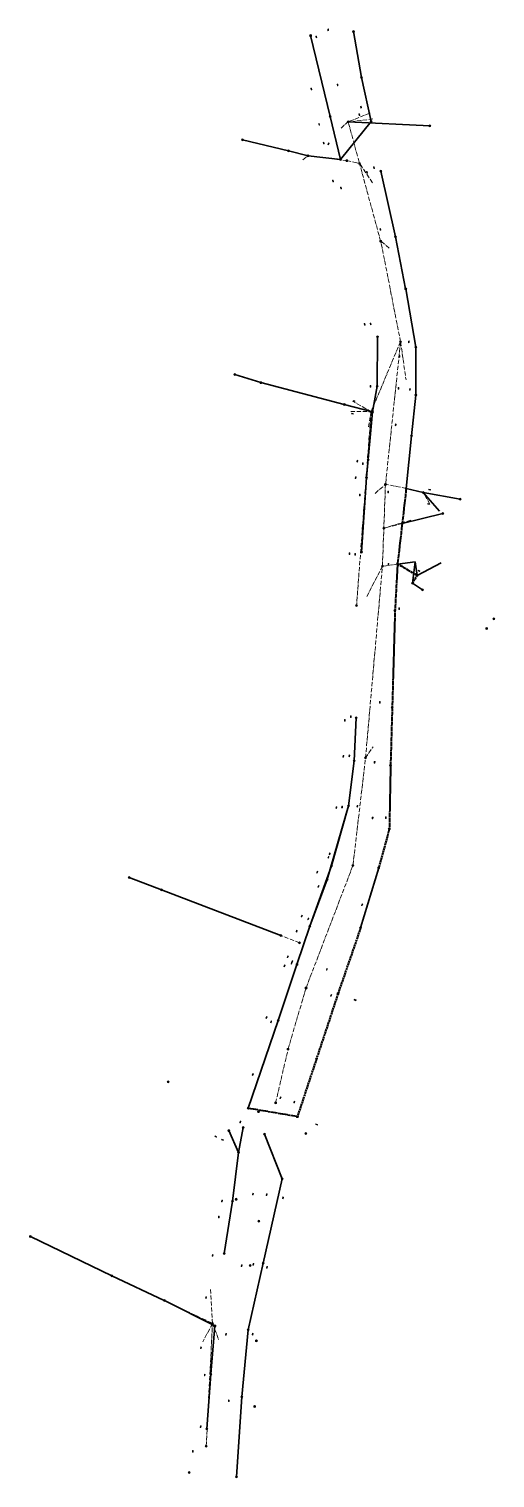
# Model space of a CAD drawing. Header units: metres. Extents: x 105014 to 106175, y 111717 to 118146.
# Drawn here: x 105729 to 106013, y 114324 to 115208 of the extents above; entities that cross this region are included whole.
import ezdxf

# ---------------------------------------------------------------- set-up
doc = ezdxf.new("R2010")
doc.units = ezdxf.units.M
doc.linetypes.add('DASHDOT', pattern=[3.556, 2.54, -0.508, 0, -0.508])
doc.linetypes.add('DASHED', pattern=[1.524, 1.27, -0.254])
for name, color, linetype, lineweight in [('35-RH-PLUV-COLECTOR', 96, 'CONTINUOUS', 30), ('35-RH-PLUV-INTERCEPTOR', 3, 'DASHED', 40), ('35-RH-PLUV-NODOS', 94, 'CONTINUOUS', 13), ('35-RH-PLUV-RETIRO', 8, 'DASHDOT', 13)]:
    doc.layers.add(name, color=color, linetype=linetype, lineweight=lineweight)

# ---------------------------------------------------------------- blocks, each defined once
blk = doc.blocks.new('POZO_PLUV')
for p, q in [((-0.42, -0.42), (0.42, 0.42)), ((-0.42, 0.42), (0.42, -0.42))]:
    blk.add_line(p, q)
blk.add_circle((0, 0), 0.6)
blk = doc.blocks.new('SUMIDERO')
for p, q in [((-0.25, -0.2), (-0.25, 0.2)), ((0, -0.2), (0, 0.2)), ((0.25, -0.2), (0.25, 0.2))]:
    blk.add_line(p, q)
blk.add_lwpolyline([(-0.5, -0.2), (0.5, -0.2), (0.5, 0.2), (-0.5, 0.2)], close=True)

msp = doc.modelspace()

# ---------------------------------------------------------------- linework, layer by layer
at = {"layer": '35-RH-PLUV-COLECTOR'}
for points in [[(105900.5608, 115203.9791), (105912.4167, 115154.7039)], [(105900.5608, 115203.9791), (105912.4167, 115154.7039)], [(105926.7314, 115206.4318), (105931.5493, 115178.5145)], [(105926.7314, 115206.4318), (105931.5493, 115178.5145)], [(105931.5493, 115178.5145), (105937.4687, 115151.5738)], [(105931.5493, 115178.5145), (105937.4687, 115151.5738)], [(105912.4167, 115154.7039), (105918.7617, 115128.4717)], [(105912.4167, 115154.7039), (105918.7617, 115128.4717)], [(105937.4687, 115151.5738), (105918.7709, 115128.4579)], [(105937.4687, 115151.5738), (105918.7709, 115128.4579)], [(105973.2777, 115148.8655), (105923.474, 115151.435)], [(105887.004, 115133.635), (105858.918, 115140.381)], [(105899.12, 115130.65), (105887.004, 115133.635)], [(105918.7709, 115128.4579), (105899.12, 115130.65)], [(105918.7709, 115128.4579), (105899.12, 115130.65)], [(105943.3201, 115121.2843), (105952.2468, 115081.1688)], [(105943.3201, 115121.2843), (105952.2468, 115081.1688)], [(105952.2468, 115081.1688), (105958.512, 115049.4829)], [(105952.2468, 115081.1688), (105958.512, 115049.4829)], [(105958.5346, 115049.488), (105964.7128, 115013.8068)], [(105958.5346, 115049.488), (105964.7128, 115013.8068)], [(105941.4138, 115020.219), (105941.1647, 114990.0356)], [(105941.4138, 115020.219), (105941.1647, 114990.0356)], [(105964.7128, 115013.8068), (105964.684, 114984.6783)], [(105964.7128, 115013.8068), (105964.684, 114984.6783)], [(105870.137, 114992.214), (105854.262, 114997.136)], [(105921.1026, 114978.7939), (105870.137, 114992.214)], [(105941.1664, 114989.9825), (105938.2369, 114974.3302)], [(105941.1664, 114989.9825), (105938.2369, 114974.3302)], [(105921.1, 114978.83), (105938.2644, 114974.3238)], [(105921.1, 114978.83), (105938.2644, 114974.3238)], [(105964.684, 114984.6783), (105962.1141, 114959.7656)], [(105964.684, 114984.6783), (105962.1141, 114959.7656)], [(105938.2644, 114974.3238), (105934.6305, 114934.2422)], [(105938.2644, 114974.3238), (105934.6305, 114934.2422)], [(105962.1141, 114959.7656), (105958.8618, 114927.6617)], [(105962.1141, 114959.7656), (105958.8618, 114927.6617)], [(105934.6305, 114934.2422), (105931.6452, 114888.8601)], [(105934.6305, 114934.2422), (105931.6452, 114888.8601)], [(105991.807, 114921.157), (105969.2352, 114925.1739), (105958.8618, 114927.6617)], [(105979.1864, 114913.8701), (105969.2352, 114925.1739)], [(105981.1617, 114912.4145), (105956.3859, 114906.1999)], [(105964.2766, 114882.9274), (105953.6232, 114881.4584)], [(105962.7199, 114869.8595), (105964.2766, 114882.9274)], [(105965.5444, 114874.6184), (105964.2766, 114882.9274)], [(105980.2173, 114882.3273), (105965.5444, 114874.6184)], [(105962.7199, 114869.8595), (105968.827, 114865.802)], [(105928.3546, 114787.6686), (105927.0454, 114761.5112)], [(105928.3546, 114787.6686), (105927.0454, 114761.5112)], [(105927.0454, 114761.5112), (105923.5783, 114733.8904)], [(105927.0454, 114761.5112), (105923.5783, 114733.8904)], [(105923.5783, 114733.8904), (105910.6003, 114688.9404)], [(105923.5783, 114733.8904), (105913.326, 114697.2996)], [(105913.326, 114697.2996), (105900, 114660.527)], [(105942.056, 114696.0486), (105931.0398, 114659.4867)], [(105942.056, 114696.0486), (105931.0398, 114659.4867)], [(105809.5297, 114682.7219), (105789.823, 114690.281)], [(105910.6003, 114688.9404), (105900, 114660.527)], [(105882.3534, 114654.7881), (105882.3534, 114654.7881), (105809.5123, 114682.6762)], [(105899.9933, 114660.5084), (105892.2176, 114637.0581)], [(105899.9933, 114660.5084), (105892.2176, 114637.0581)], [(105892.2176, 114637.0581), (105880.7706, 114603.0429)], [(105892.2176, 114637.0581), (105880.7706, 114603.0429)], [(105880.7706, 114603.0429), (105862.4946, 114549.3813)], [(105880.7706, 114603.0429), (105862.4946, 114549.3813)], [(105856.5287, 114522.5009), (105850.5576, 114535.7332)], [(105856.5287, 114522.5009), (105859.4629, 114537.6372)], [(105883.1681, 114506.4099), (105872.4756, 114533.5995)], [(105883.1681, 114506.4099), (105872.4756, 114533.5995)], [(105852.9574, 114492.7667), (105856.5287, 114522.5009)], [(105852.9574, 114492.7667), (105856.5287, 114522.5009)], [(105871.5639, 114454.9284), (105883.1681, 114506.4099)], [(105871.5639, 114454.9284), (105883.1681, 114506.4099)], [(105847.8406, 114460.8244), (105852.9574, 114492.7667)], [(105847.8406, 114460.8244), (105852.9574, 114492.7667)], [(105729.541, 114471.11), (105779.221, 114447.149)], [(105862.4308, 114414.2463), (105871.5639, 114454.9284)], [(105862.4308, 114414.2463), (105871.5639, 114454.9284)], [(105779.221, 114447.149), (105811.2825, 114432.0072)], [(105842.1981, 114416.5642), (105811.3263, 114432.0999)], [(105842.1981, 114416.5642), (105811.3263, 114432.0999)], [(105839.6982, 114387.0608), (105842.1981, 114416.5642)], [(105839.6982, 114387.0608), (105842.1981, 114416.5642)], [(105858.5492, 114373.296), (105862.424, 114414.2469)], [(105858.5492, 114373.296), (105862.424, 114414.2469)], [(105837.1396, 114353.8005), (105839.6982, 114387.0608)], [(105837.1396, 114353.8005), (105839.6982, 114387.0608)], [(105855.27, 114324.45), (105858.5492, 114373.296)], [(105855.27, 114324.45), (105858.5492, 114373.296)]]:
    msp.add_lwpolyline(points, dxfattribs=at)
at = {"layer": '35-RH-PLUV-INTERCEPTOR'}
for points in [[(105958.8618, 114927.6617), (105956.3859, 114906.1999)], [(105958.8618, 114927.6617), (105956.3859, 114906.1999)], [(105956.3859, 114906.1999), (105953.557, 114881.6788)], [(105956.3859, 114906.1999), (105953.557, 114881.6788)], [(105953.557, 114881.6788), (105951.995, 114853.1628)], [(105953.557, 114881.6788), (105951.995, 114853.1628)], [(105953.557, 114881.6788), (105965.5444, 114874.6184)], [(105962.7512, 114869.8404), (105965.5444, 114874.6184)], [(105951.995, 114853.1628), (105950.3013, 114793.9606)], [(105951.995, 114853.1628), (105950.3013, 114793.9606)], [(105950.277, 114793.111), (105949.2925, 114758.7001)], [(105950.277, 114793.111), (105949.2925, 114758.7001)], [(105949.2925, 114758.7001), (105948.5411, 114719.9131)], [(105949.2925, 114758.7001), (105948.5411, 114719.9131)], [(105948.5411, 114719.9131), (105942.056, 114696.0486)], [(105948.5411, 114719.9131), (105942.056, 114696.0486)], [(105931.0398, 114659.4867), (105917.2412, 114619.3573)], [(105931.0398, 114659.4867), (105917.2412, 114619.3573)], [(105917.231, 114619.3258), (105904.1043, 114579.5991)], [(105917.231, 114619.3258), (105904.1043, 114579.5991)], [(105904.1043, 114579.5991), (105892.4377, 114544.2669)], [(105904.1043, 114579.5991), (105892.4377, 114544.2669)], [(105892.4377, 114544.2669), (105862.4946, 114549.3813)], [(105892.4377, 114544.2669), (105862.4946, 114549.3813)]]:
    msp.add_lwpolyline(points, dxfattribs=at)
at = {"layer": '35-RH-PLUV-RETIRO'}
for points in [[(105924.2631, 115151.751), (105937.1095, 115156.8951)], [(105919.0939, 115147.5823), (105922.7924, 115150.9271)], [(105930.1286, 115126.8217), (105923.6959, 115150.6145)], [(105938.5022, 115153.1383), (105924.2712, 115151.379)], [(105895.8692, 115128.1278), (105898.9895, 115130.7798)], [(105922.6096, 115127.695), (105922.6096, 115127.695), (105899.12, 115130.65)], [(105922.6096, 115127.695), (105930.345, 115126.032)], [(105943.2668, 115078.577), (105930.345, 115126.032)], [(105938.1912, 115114.2201), (105930.345, 115126.032)], [(105955.4161, 115017.1828), (105943.4434, 115078.0606)], [(105943.7067, 115078.3153), (105948.7222, 115074.1931)], [(105955.4161, 115017.1828), (105937.4317, 114974.4942), (105928.5583, 114856.1917)], [(105946.325, 114930.9169), (105955.4161, 115017.1828)], [(105955.4161, 115017.1828), (105958.745, 114993.896)], [(105935.948, 114965.2132), (105937.4317, 114974.4942), (105921.1026, 114978.7939)], [(105937.4317, 114974.4942), (105926.1695, 114980.924)], [(105925.0505, 114974.6625), (105937.4317, 114974.4942)], [(105939.8555, 114924.6545), (105946.2021, 114930.1641)], [(105946.2021, 114930.1641), (105944.3431, 114880.1789)], [(105958.8618, 114927.6617), (105946.2021, 114930.1641)], [(105973.3465, 114918.1326), (105969.2352, 114925.1739)], [(105961.6153, 114908.2954), (105945.2066, 114903.3957)], [(105956.3859, 114906.1999), (105945.2066, 114903.3957)], [(105879.209, 114552.734), (105886.738, 114585.429), (105897.7352, 114622.7895), (105926.3569, 114697.6139), (105934.0422, 114763.2123), (105944.3431, 114880.1789), (105944.3431, 114880.1789)], [(105944.3431, 114880.1789), (105934.612, 114861.3337)], [(105953.6232, 114881.4584), (105944.3431, 114880.1789)], [(105934.0422, 114763.2123), (105938.636, 114769.9554)], [(105893.756, 114650.4143), (105882.3534, 114654.7881)], [(105839.4827, 114438.8467), (105840.6676, 114418.1295)], [(105811.2825, 114432.0072), (105840.6676, 114418.1295)], [(105840.6676, 114418.1295), (105834.793, 114406.9282)], [(105836.8376, 114343.2195), (105840.6676, 114418.1295)], [(105840.6676, 114418.1295), (105844.4869, 114408.1138)]]:
    msp.add_lwpolyline(points, dxfattribs=at)

# ---------------------------------------------------------------- block references
at = {"layer": '35-RH-PLUV-NODOS'}
for name, p, rotation in [('SUMIDERO', (105911.2366, 115207.527), 99.8), ('SUMIDERO', (105911.2366, 115207.527), 99.8), ('SUMIDERO', (105911.2366, 115207.527), 99.8), ('POZO_PLUV', (105926.7314, 115206.4318), 189.5), ('POZO_PLUV', (105926.7314, 115206.4318), 189.5), ('POZO_PLUV', (105926.7314, 115206.4318), 275), ('POZO_PLUV', (105926.7314, 115206.4318), 275), ('POZO_PLUV', (105900.5608, 115203.9791), 193.3), ('POZO_PLUV', (105900.5608, 115203.9791), 193.3), ('POZO_PLUV', (105900.5547, 115204.0046), 275), ('POZO_PLUV', (105900.5547, 115204.0046), 275), ('SUMIDERO', (105904.0278, 115203.229), 100.6), ('SUMIDERO', (105904.0546, 115203.233), 101.6), ('SUMIDERO', (105904.0546, 115203.233), 101.6), ('SUMIDERO', (105901.0011, 115171.4298), 101.6), ('SUMIDERO', (105916.9719, 115173.9052), 278), ('SUMIDERO', (105916.9719, 115173.9052), 278), ('SUMIDERO', (105916.9719, 115173.9052), 278), ('POZO_PLUV', (105931.5493, 115178.5145), 275), ('POZO_PLUV', (105931.5493, 115178.5145), 275), ('POZO_PLUV', (105912.4167, 115154.7039), 275), ('POZO_PLUV', (105912.4167, 115154.7039), 275), ('SUMIDERO', (105930.3089, 115155.786), 104), ('SUMIDERO', (105930.3089, 115155.786), 104), ('SUMIDERO', (105930.3089, 115155.786), 104), ('SUMIDERO', (105931.2744, 115160.3253), 282.1), ('SUMIDERO', (105931.2698, 115160.3364), 281.1), ('SUMIDERO', (105931.2698, 115160.3364), 281.1), ('SUMIDERO', (105905.7417, 115149.8107), 283.3), ('SUMIDERO', (105905.7417, 115149.8107), 283.3), ('POZO_PLUV', (105937.4687, 115151.5738), 275), ('POZO_PLUV', (105937.4687, 115151.5738), 275), ('POZO_PLUV', (105973.2777, 115148.8655), 250), ('POZO_PLUV', (105858.918, 115140.381), 250), ('SUMIDERO', (105908.4238, 115138.4353), 283.3), ('SUMIDERO', (105911.4288, 115137.9371), 253.7), ('SUMIDERO', (105911.4288, 115137.9371), 253.7), ('SUMIDERO', (105911.4288, 115137.9371), 253.7), ('POZO_PLUV', (105887.004, 115133.635), 250), ('POZO_PLUV', (105898.9207, 115130.7213), 275), ('POZO_PLUV', (105898.9207, 115130.7213), 275), ('POZO_PLUV', (105918.7709, 115128.4579), 275), ('POZO_PLUV', (105918.7709, 115128.4579), 275), ('SUMIDERO', (105934.8789, 115120.5811), 104.3), ('SUMIDERO', (105934.8789, 115120.5811), 104.3), ('SUMIDERO', (105934.8789, 115120.5811), 104.3), ('SUMIDERO', (105939.2, 115123.4359), 281.9), ('SUMIDERO', (105939.2, 115123.4359), 281.9), ('SUMIDERO', (105939.2, 115123.4359), 281.9), ('POZO_PLUV', (105943.3201, 115121.2843), 191.7), ('POZO_PLUV', (105943.3201, 115121.2843), 191.7), ('POZO_PLUV', (105943.3201, 115121.2843), 276), ('POZO_PLUV', (105943.3201, 115121.2843), 276), ('SUMIDERO', (105914.2342, 115115.2744), 284.3), ('SUMIDERO', (105914.2342, 115115.2744), 284.3), ('SUMIDERO', (105914.2342, 115115.2744), 284.3), ('SUMIDERO', (105919.0097, 115110.9905), 284), ('SUMIDERO', (105919.0097, 115110.9905), 284), ('SUMIDERO', (105919.0097, 115110.9905), 284), ('SUMIDERO', (105942.996, 115085.7166), 283), ('SUMIDERO', (105942.996, 115085.7166), 283), ('SUMIDERO', (105942.996, 115085.7166), 283), ('POZO_PLUV', (105952.2468, 115081.1688), 276), ('POZO_PLUV', (105952.2468, 115081.1688), 276), ('POZO_PLUV', (105958.5346, 115049.488), 268), ('POZO_PLUV', (105958.5346, 115049.488), 268), ('SUMIDERO', (105933.5483, 115027.8137), 276.2), ('SUMIDERO', (105933.5483, 115027.8137), 276.2), ('SUMIDERO', (105933.5483, 115027.8137), 276.2), ('SUMIDERO', (105937.1366, 115028.0951), 276.5), ('SUMIDERO', (105937.1366, 115028.0951), 276.5), ('SUMIDERO', (105937.1366, 115028.0951), 276.5), ('POZO_PLUV', (105941.4138, 115020.219), 268), ('POZO_PLUV', (105941.4138, 115020.219), 268), ('POZO_PLUV', (105941.4138, 115020.219), 180.4), ('POZO_PLUV', (105941.4138, 115020.219), 180.4), ('SUMIDERO', (105960.4026, 115017.1313), 275), ('SUMIDERO', (105960.4026, 115017.1313), 275), ('SUMIDERO', (105960.4026, 115017.1313), 275), ('POZO_PLUV', (105964.7128, 115013.8068), 268), ('POZO_PLUV', (105964.7128, 115013.8068), 268), ('SUMIDERO', (105954.7075, 115008.3603), 269), ('SUMIDERO', (105954.7075, 115008.3603), 269), ('SUMIDERO', (105954.7075, 115008.3603), 269), ('POZO_PLUV', (105854.262, 114997.136), 250), ('POZO_PLUV', (105870.137, 114992.214), 250), ('SUMIDERO', (105937.0579, 114990.0436), 265), ('SUMIDERO', (105937.0579, 114990.0436), 265), ('SUMIDERO', (105937.0579, 114990.0436), 265), ('POZO_PLUV', (105941.1647, 114990.0356), 268), ('POZO_PLUV', (105941.1647, 114990.0356), 268), ('SUMIDERO', (105954.2071, 114988.7612), 266.6), ('SUMIDERO', (105954.2071, 114988.7612), 266.6), ('SUMIDERO', (105954.2071, 114988.7612), 266.6), ('SUMIDERO', (105961.1595, 114988.0525), 267.8), ('SUMIDERO', (105961.1595, 114988.0525), 267.8), ('SUMIDERO', (105961.1595, 114988.0525), 267.8), ('POZO_PLUV', (105921.1, 114978.83), 268), ('POZO_PLUV', (105921.1, 114978.83), 268), ('SUMIDERO', (105927.0635, 114981.0443), 346.8), ('SUMIDERO', (105927.0635, 114981.0443), 346.8), ('SUMIDERO', (105927.0635, 114981.0443), 346.8), ('POZO_PLUV', (105964.684, 114984.6783), 268), ('POZO_PLUV', (105964.684, 114984.6783), 268), ('SUMIDERO', (105926.0274, 114973.3669), 346.9), ('SUMIDERO', (105926.0274, 114973.3669), 346.9), ('SUMIDERO', (105926.0274, 114973.3669), 346.9), ('POZO_PLUV', (105938.2644, 114974.3238), 268), ('POZO_PLUV', (105938.2644, 114974.3238), 268), ('SUMIDERO', (105952.3868, 114966.4729), 265), ('SUMIDERO', (105952.3868, 114966.4729), 265), ('SUMIDERO', (105952.3868, 114966.4729), 265), ('POZO_PLUV', (105962.1141, 114959.7656), 268), ('POZO_PLUV', (105962.1141, 114959.7656), 268), ('SUMIDERO', (105929.0722, 114944.3027), 264.1), ('SUMIDERO', (105932.404, 114942.7838), 264.1), ('SUMIDERO', (105932.404, 114942.7838), 264.1), ('SUMIDERO', (105932.404, 114942.7838), 264.1), ('POZO_PLUV', (105935.6254, 114945.0364), 268), ('SUMIDERO', (105927.9909, 114934.1774), 264.1), ('SUMIDERO', (105927.9909, 114934.1774), 264.1), ('POZO_PLUV', (105934.6305, 114934.2422), 268), ('SUMIDERO', (105930.5752, 114923.6405), 264.1), ('SUMIDERO', (105930.5752, 114923.6405), 264.1), ('SUMIDERO', (105947.8516, 114925.4881), 263.3), ('SUMIDERO', (105947.8516, 114925.4881), 263.3), ('SUMIDERO', (105947.8516, 114925.4881), 263.3), ('POZO_PLUV', (105958.8618, 114927.6617), 268), ('POZO_PLUV', (105958.8618, 114927.6617), 268), ('POZO_PLUV', (105969.2352, 114925.1739), 250), ('SUMIDERO', (105973.184, 114926.9653), 170), ('SUMIDERO', (105973.184, 114926.9653), 170), ('SUMIDERO', (105973.184, 114926.9653), 170), ('SUMIDERO', (105972.4977, 114918.0903), 170), ('SUMIDERO', (105972.4977, 114918.0903), 170), ('SUMIDERO', (105972.4977, 114918.0903), 170), ('POZO_PLUV', (105991.807, 114921.157), 250), ('POZO_PLUV', (105956.3859, 114906.1999), 268), ('POZO_PLUV', (105956.3859, 114906.1999), 268), ('POZO_PLUV', (105981.1617, 114912.4145), 250), ('SUMIDERO', (105924.2278, 114887.9195), 267.2), ('POZO_PLUV', (105931.6452, 114888.8601), 355.8), ('POZO_PLUV', (105931.6452, 114888.8601), 355.8), ('POZO_PLUV', (105931.6452, 114888.8601), 268), ('POZO_PLUV', (105931.6452, 114888.8601), 268), ('SUMIDERO', (105927.7726, 114887.3665), 267.2), ('SUMIDERO', (105927.7726, 114887.3665), 267.2), ('SUMIDERO', (105927.7726, 114887.3665), 267.2), ('SUMIDERO', (105947.9636, 114881.2959), 268.2), ('SUMIDERO', (105947.9636, 114881.2959), 268.2), ('SUMIDERO', (105947.9636, 114881.2959), 268.2), ('POZO_PLUV', (105953.557, 114881.6788), 268), ('POZO_PLUV', (105953.557, 114881.6788), 268), ('POZO_PLUV', (105953.557, 114881.6788), 268), ('POZO_PLUV', (105962.7199, 114869.8595), 268), ('POZO_PLUV', (105965.5444, 114874.6184), 268), ('SUMIDERO', (105966.6728, 114877.3027), 328.9), ('SUMIDERO', (105966.6728, 114877.3027), 328.9), ('SUMIDERO', (105966.6728, 114877.3027), 328.9), ('POZO_PLUV', (105968.827, 114865.802), 250), ('POZO_PLUV', (105951.995, 114853.1628), 268), ('POZO_PLUV', (105951.995, 114853.1628), 268), ('SUMIDERO', (105954.4873, 114854.2566), 266.9), ('SUMIDERO', (105954.4873, 114854.2566), 266.9), ('SUMIDERO', (105954.4873, 114854.2566), 266.9), ('POZO_PLUV', (106012.259, 114848.16), 250), ('POZO_PLUV', (106007.937, 114842.2224), 252.6), ('SUMIDERO', (105942.7065, 114797.1716), 268.6), ('SUMIDERO', (105942.7065, 114797.1716), 268.6), ('SUMIDERO', (105942.7598, 114797.1657), 269), ('POZO_PLUV', (105950.3013, 114793.9606), 268), ('POZO_PLUV', (105950.3013, 114793.9606), 268), ('SUMIDERO', (105921.487, 114786.228), 269.3), ('SUMIDERO', (105925.0912, 114788.3368), 269.3), ('SUMIDERO', (105925.0912, 114788.3368), 269.3), ('SUMIDERO', (105925.0912, 114788.3368), 269.3), ('POZO_PLUV', (105928.3478, 114787.6683), 268), ('POZO_PLUV', (105928.3478, 114787.6683), 268), ('POZO_PLUV', (105928.3478, 114787.6683), 178.1), ('POZO_PLUV', (105928.3478, 114787.6683), 178.1), ('SUMIDERO', (105920.481, 114764.0998), 265.9), ('SUMIDERO', (105924.111, 114764.4805), 265.3), ('SUMIDERO', (105924.111, 114764.4805), 265.3), ('SUMIDERO', (105924.1368, 114764.4655), 266.2), ('POZO_PLUV', (105927.0454, 114761.5112), 268), ('POZO_PLUV', (105927.0454, 114761.5112), 268), ('POZO_PLUV', (105934.0422, 114763.2123), 353.8), ('SUMIDERO', (105939.5561, 114760.4791), 264.7), ('SUMIDERO', (105939.5561, 114760.4791), 264.7), ('SUMIDERO', (105939.5944, 114760.502), 262.7), ('POZO_PLUV', (105949.2925, 114758.7001), 268), ('POZO_PLUV', (105949.2925, 114758.7001), 268), ('SUMIDERO', (105916.1977, 114732.9112), 255.4), ('SUMIDERO', (105919.6696, 114733.1494), 268.9), ('SUMIDERO', (105919.7274, 114733.2224), 268.9), ('POZO_PLUV', (105923.5783, 114733.8904), 268), ('POZO_PLUV', (105923.5783, 114733.8904), 268), ('SUMIDERO', (105928.9702, 114733.7409), 78.9), ('SUMIDERO', (105928.9702, 114733.7409), 78.9), ('SUMIDERO', (105928.9773, 114733.7396), 78.5), ('SUMIDERO', (105938.2778, 114726.6017), 88.2), ('SUMIDERO', (105938.2778, 114726.6017), 88.2), ('SUMIDERO', (105938.3927, 114726.5977), 86.2), ('SUMIDERO', (105946.3458, 114726.7891), 88.2), ('SUMIDERO', (105946.3648, 114726.8229), 86.9), ('POZO_PLUV', (105948.5411, 114719.9131), 268), ('POZO_PLUV', (105948.5411, 114719.9131), 268), ('SUMIDERO', (105911.3971, 114702.5487), 252.1), ('SUMIDERO', (105912.1293, 114704.6631), 252.1), ('SUMIDERO', (105912.1293, 114704.6631), 252.1), ('SUMIDERO', (105904.5812, 114693.4944), 251), ('SUMIDERO', (105904.6025, 114693.4998), 249.9), ('POZO_PLUV', (105913.326, 114697.2996), 268), ('POZO_PLUV', (105926.3569, 114697.6139), 353.8), ('POZO_PLUV', (105942.056, 114696.0486), 268), ('POZO_PLUV', (105942.056, 114696.0486), 268), ('POZO_PLUV', (105789.823, 114690.281), 250), ('SUMIDERO', (105905.3563, 114684.7717), 250.8), ('SUMIDERO', (105905.3563, 114684.7717), 250.8), ('POZO_PLUV', (105910.6003, 114688.9404), 268), ('POZO_PLUV', (105809.5123, 114682.6762), 250), ('SUMIDERO', (105895.2185, 114666.693), 251.1), ('SUMIDERO', (105895.2185, 114666.693), 251.1), ('SUMIDERO', (105931.9939, 114673.6369), 250.8), ('SUMIDERO', (105931.9939, 114673.6369), 250.8), ('SUMIDERO', (105931.9939, 114673.6369), 250.8), ('SUMIDERO', (105899.0948, 114664.9213), 71.1), ('SUMIDERO', (105899.0948, 114664.9213), 71.1), ('SUMIDERO', (105899.0948, 114664.9213), 71.1), ('POZO_PLUV', (105899.9933, 114660.5084), 260), ('POZO_PLUV', (105899.9933, 114660.5084), 260), ('POZO_PLUV', (105931.0398, 114659.4867), 260), ('POZO_PLUV', (105931.0398, 114659.4867), 260), ('POZO_PLUV', (105882.3534, 114654.7881), 70.6), ('POZO_PLUV', (105882.3534, 114654.7881), 70.6), ('POZO_PLUV', (105882.3534, 114654.7881), 260), ('POZO_PLUV', (105882.3534, 114654.7881), 260), ('SUMIDERO', (105892.0133, 114657.4765), 251.1), ('POZO_PLUV', (105893.756, 114650.4143), 353.8), ('SUMIDERO', (105886.6352, 114641.9052), 250.3), ('SUMIDERO', (105884.5842, 114636.3518), 250.3), ('SUMIDERO', (105884.5842, 114636.3518), 250.3), ('SUMIDERO', (105888.9389, 114637.9032), 250.3), ('SUMIDERO', (105889.2852, 114638.8818), 250.3), ('SUMIDERO', (105889.2852, 114638.8818), 250.3), ('POZO_PLUV', (105892.2176, 114637.0581), 260), ('POZO_PLUV', (105892.2176, 114637.0581), 260), ('SUMIDERO', (105910.5044, 114634.1307), 70.3), ('SUMIDERO', (105910.5044, 114634.1307), 70.3), ('SUMIDERO', (105910.5044, 114634.1307), 70.3), ('POZO_PLUV', (105897.7352, 114622.7895), 353.8), ('SUMIDERO', (105913.0318, 114618.2928), 251.7), ('SUMIDERO', (105913.0318, 114618.2928), 251.7), ('SUMIDERO', (105913.0318, 114618.2928), 251.7), ('POZO_PLUV', (105917.2318, 114619.3509), 260), ('POZO_PLUV', (105917.2318, 114619.3509), 260), ('SUMIDERO', (105927.7145, 114615.4346), 153), ('SUMIDERO', (105927.7145, 114615.4346), 153), ('SUMIDERO', (105927.7229, 114615.566), 160.7), ('SUMIDERO', (105873.6361, 114604.8163), 251.2), ('SUMIDERO', (105876.3976, 114602.1205), 251.2), ('SUMIDERO', (105876.3976, 114602.1205), 251.2), ('SUMIDERO', (105876.3976, 114602.1205), 251.2), ('POZO_PLUV', (105880.7706, 114603.0429), 260), ('POZO_PLUV', (105880.7706, 114603.0429), 260), ('POZO_PLUV', (105904.1043, 114579.5991), 260), ('POZO_PLUV', (105904.1043, 114579.5991), 260), ('SUMIDERO', (105865.2395, 114569.9861), 251.2), ('SUMIDERO', (105865.2395, 114569.9861), 251.2), ('SUMIDERO', (105865.2395, 114569.9861), 251.2), ('POZO_PLUV', (105813.65, 114565.4699), 240), ('SUMIDERO', (105882.2, 114555.8163), 250.9), ('SUMIDERO', (105882.2, 114555.8163), 250.9), ('SUMIDERO', (105882.2, 114555.8163), 250.9), ('SUMIDERO', (105890.6057, 114553.2044), 253.6), ('SUMIDERO', (105890.6057, 114553.2044), 253.6), ('SUMIDERO', (105890.6057, 114553.2044), 253.6), ('POZO_PLUV', (105862.4946, 114549.3813), 260), ('POZO_PLUV', (105862.4946, 114549.3813), 260), ('POZO_PLUV', (105892.4377, 114544.2669), 260), ('POZO_PLUV', (105892.4377, 114544.2669), 260), ('POZO_PLUV', (105850.5654, 114535.7419), 260), ('SUMIDERO', (105857.663, 114540.9893), 259.3), ('SUMIDERO', (105857.663, 114540.9893), 259.3), ('SUMIDERO', (105857.663, 114540.9893), 259.3), ('POZO_PLUV', (105859.4629, 114537.6372), 260), ('POZO_PLUV', (105897.6301, 114533.951), 250), ('SUMIDERO', (105904.2247, 114539.4605), 161.5), ('SUMIDERO', (105904.2247, 114539.4605), 161.5), ('SUMIDERO', (105904.2247, 114539.4605), 161.5), ('SUMIDERO', (105842.5964, 114532.1009), 154.4), ('SUMIDERO', (105842.5964, 114532.1009), 154.4), ('SUMIDERO', (105846.7891, 114530.1042), 154.4), ('POZO_PLUV', (105872.4756, 114533.5995), 260), ('POZO_PLUV', (105856.5287, 114522.5009), 260), ('POZO_PLUV', (105856.5287, 114522.5009), 260), ('POZO_PLUV', (105883.1681, 114506.4099), 260), ('POZO_PLUV', (105883.1681, 114506.4099), 260), ('SUMIDERO', (105846.4821, 114492.7667), 260.4), ('POZO_PLUV', (105852.9574, 114492.7667), 260), ('POZO_PLUV', (105852.9574, 114492.7667), 260), ('SUMIDERO', (105865.4446, 114497.0207), 81), ('SUMIDERO', (105865.4446, 114497.0207), 81), ('SUMIDERO', (105865.4446, 114497.0207), 81), ('SUMIDERO', (105873.7158, 114496.6733), 258.7), ('SUMIDERO', (105873.7158, 114496.6733), 258.7), ('SUMIDERO', (105873.7158, 114496.6733), 258.7), ('SUMIDERO', (105883.7663, 114494.7269), 77), ('SUMIDERO', (105883.7663, 114494.7269), 77), ('SUMIDERO', (105883.7663, 114494.7269), 77), ('SUMIDERO', (105844.5351, 114483.0441), 260.4), ('SUMIDERO', (105844.5351, 114483.0441), 260.4), ('POZO_PLUV', (105869.013, 114480.5544), 250), ('POZO_PLUV', (105729.541, 114471.11), 240), ('SUMIDERO', (105840.7645, 114459.5764), 260.8), ('SUMIDERO', (105840.7645, 114459.5764), 260.8), ('SUMIDERO', (105840.7645, 114459.5764), 260.8), ('POZO_PLUV', (105847.8406, 114460.8244), 260), ('POZO_PLUV', (105847.8406, 114460.8244), 260), ('POZO_PLUV', (105847.8406, 114460.8244), 352.4), ('POZO_PLUV', (105847.8406, 114460.8244), 352.4), ('POZO_PLUV', (105871.5639, 114454.9284), 260), ('POZO_PLUV', (105871.5639, 114454.9284), 260), ('POZO_PLUV', (105779.221, 114447.149), 240), ('SUMIDERO', (105858.4209, 114453.3323), 80.8), ('SUMIDERO', (105858.4209, 114453.3323), 80.8), ('SUMIDERO', (105858.4209, 114453.3323), 80.8), ('SUMIDERO', (105865.59, 114454.2059), 259.2), ('SUMIDERO', (105865.59, 114454.2059), 259.2), ('SUMIDERO', (105865.59, 114454.2059), 259.2), ('SUMIDERO', (105874.0022, 114452.3109), 76.7), ('SUMIDERO', (105874.0022, 114452.3109), 76.7), ('SUMIDERO', (105874.0022, 114452.3109), 76.7), ('POZO_PLUV', (105811.3263, 114432.0999), 260), ('POZO_PLUV', (105811.3263, 114432.0999), 260), ('SUMIDERO', (105836.7211, 114433.8936), 261.6), ('POZO_PLUV', (105842.1981, 114416.5642), 260), ('POZO_PLUV', (105842.1981, 114416.5642), 260), ('SUMIDERO', (105848.959, 114411.4629), 261.5), ('SUMIDERO', (105848.959, 114411.4629), 261.5), ('SUMIDERO', (105848.959, 114411.4629), 261.5), ('POZO_PLUV', (105862.4308, 114414.2463), 260), ('POZO_PLUV', (105862.4308, 114414.2463), 260), ('SUMIDERO', (105865.145, 114411.5466), 80.3), ('SUMIDERO', (105865.145, 114411.5466), 80.3), ('SUMIDERO', (105865.145, 114411.5466), 80.3), ('SUMIDERO', (105833.6374, 114403.2172), 266.6), ('SUMIDERO', (105833.6374, 114403.2172), 266.6), ('SUMIDERO', (105833.6374, 114403.2172), 266.6), ('POZO_PLUV', (105867.428, 114407.5376), 265), ('SUMIDERO', (105835.9348, 114386.5442), 265.9), ('SUMIDERO', (105835.9348, 114386.5442), 265.9), ('SUMIDERO', (105835.9348, 114386.5442), 265.9), ('POZO_PLUV', (105839.714, 114387.0594), 260), ('POZO_PLUV', (105839.714, 114387.0594), 260), ('SUMIDERO', (105850.6832, 114370.8805), 85.9), ('SUMIDERO', (105850.6832, 114370.8805), 85.9), ('SUMIDERO', (105850.6832, 114370.8805), 85.9), ('POZO_PLUV', (105858.5492, 114373.296), 260), ('POZO_PLUV', (105858.5492, 114373.296), 260), ('POZO_PLUV', (105866.4044, 114367.4611), 265), ('SUMIDERO', (105833.4476, 114355.1187), 264.9), ('SUMIDERO', (105833.4476, 114355.1187), 264.9), ('SUMIDERO', (105833.4476, 114355.1187), 264.9), ('POZO_PLUV', (105837.1396, 114353.8005), 260), ('POZO_PLUV', (105837.1396, 114353.8005), 260), ('POZO_PLUV', (105837.1396, 114353.8005), 354.9), ('POZO_PLUV', (105837.1396, 114353.8005), 354.9), ('SUMIDERO', (105828.634, 114340.0262), 264.9), ('SUMIDERO', (105828.634, 114340.0262), 264.9), ('SUMIDERO', (105828.634, 114340.0262), 264.9), ('POZO_PLUV', (105855.27, 114324.45), 260), ('POZO_PLUV', (105855.27, 114324.45), 260), ('POZO_PLUV', (105855.27, 114324.45), 354.9), ('POZO_PLUV', (105855.27, 114324.45), 354.9)]:
    msp.add_blockref(name, p, dxfattribs=dict(at, rotation=rotation))
for p in [(105923.474, 115151.435), (105923.474, 115151.435), (105898.9207, 115130.7213), (105922.6096, 115127.695), (105930.345, 115126.032), (105943.2668, 115078.577), (105955.4161, 115017.1828), (105937.4317, 114974.4942), (105946.2021, 114930.1641), (105969.2352, 114925.1739), (105945.2066, 114903.3957), (105944.3431, 114880.1789), (105928.5583, 114856.1917), (105886.738, 114585.429), (105879.209, 114552.734), (105868.7697, 114547.3184), (105868.7697, 114547.3184), (105872.4756, 114533.5995), (105855.0389, 114493.839), (105869.013, 114480.5544), (105869.013, 114480.5544), (105869.013, 114480.5544), (105863.6977, 114453.3735), (105863.6977, 114453.3735), (105840.6676, 114418.1295), (105840.6676, 114418.1295), (105836.8376, 114343.2195), (105836.8376, 114343.2195), (105826.4422, 114327.0995), (105826.4422, 114327.0995)]:
    msp.add_blockref('POZO_PLUV', p, dxfattribs=at)

doc.saveas('drawing.dxf')
